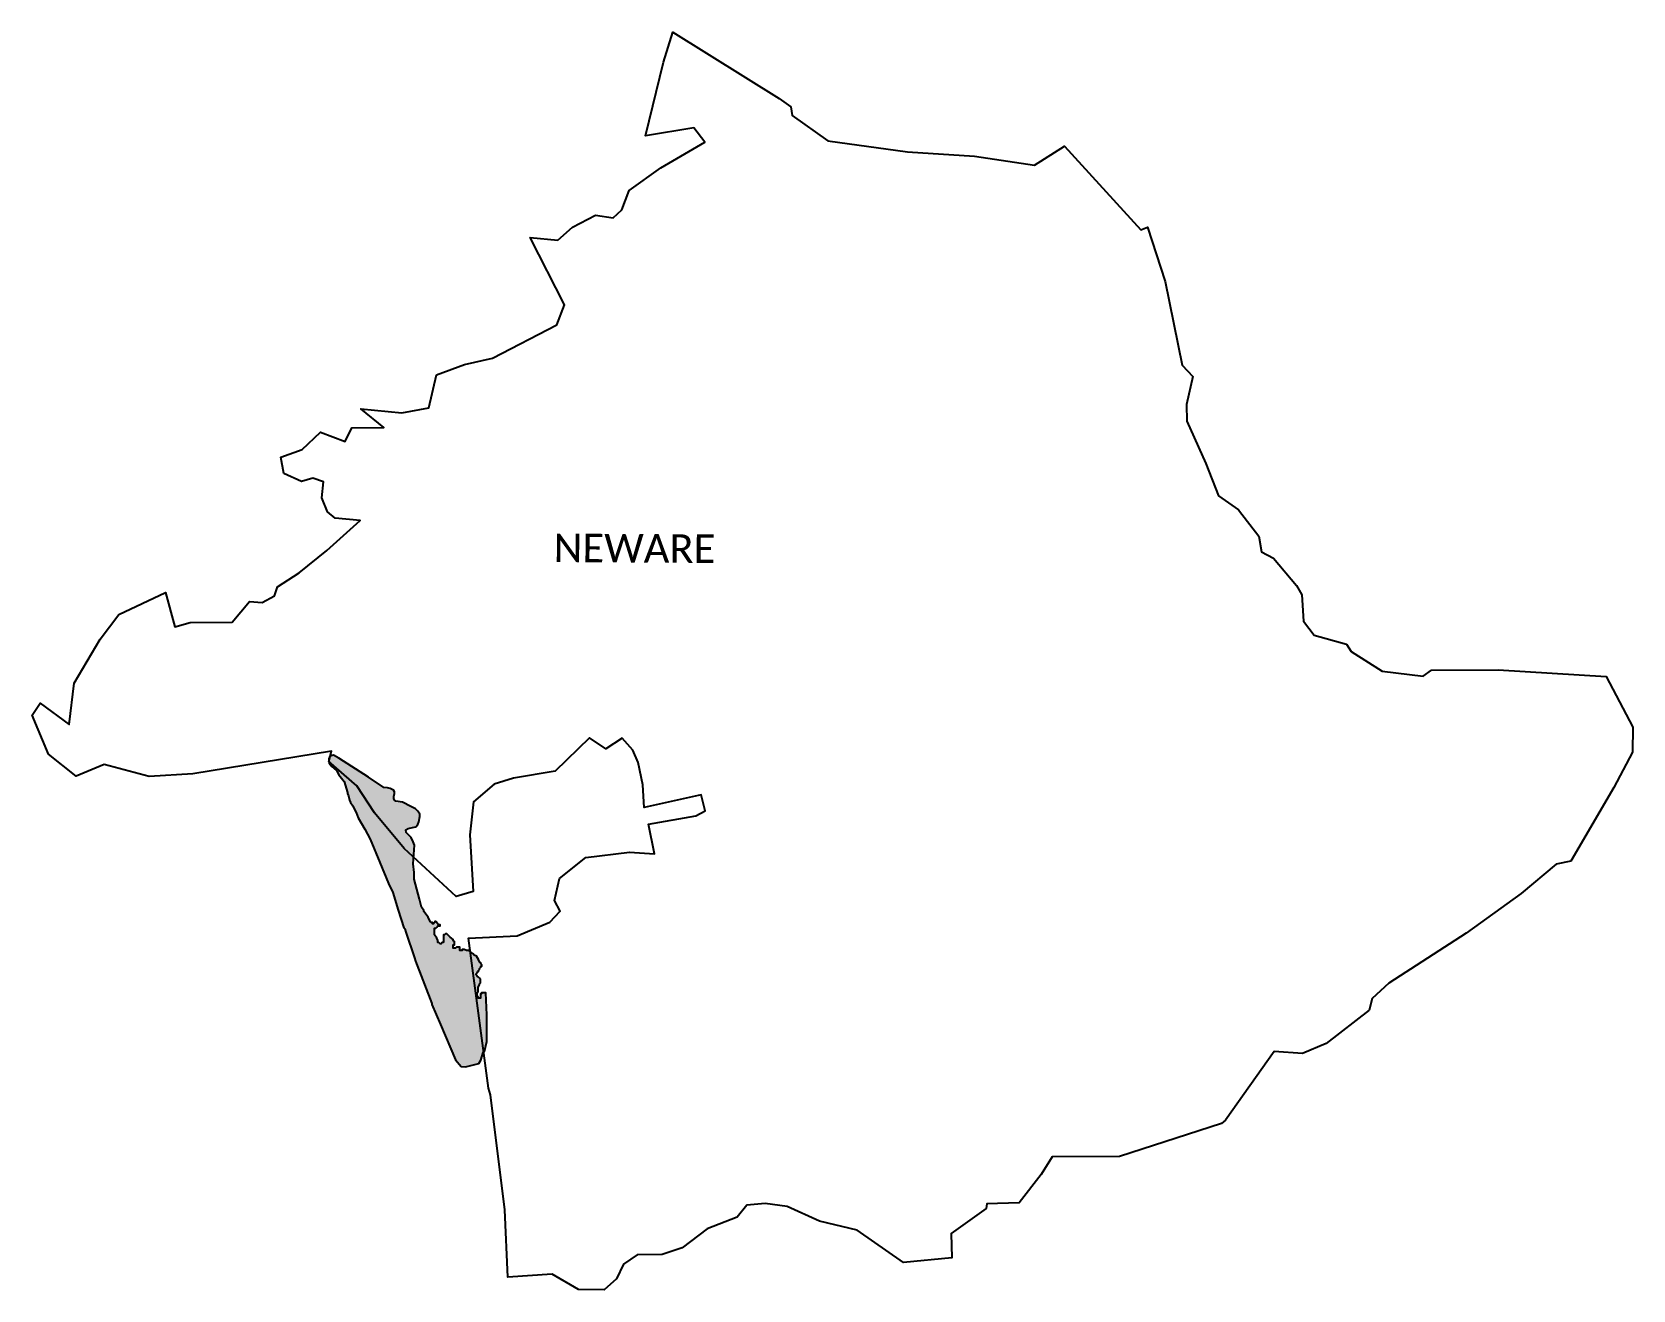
# Model space of a CAD drawing. Header units: metres. Extents: x 315728 to 321562, y 1890979 to 1895561.
import ezdxf

# ---------------------------------------------------------------- set-up
doc = ezdxf.new("R2010")
doc.units = ezdxf.units.M
doc.header["$MEASUREMENT"] = 0
for name, color, linetype in [('SAND DUNES', 42, 'Continuous'), ('village', 3, 'Continuous'), ('VILLAGE NAME', 250, 'Continuous')]:
    doc.layers.add(name, color=color, linetype=linetype)
doc.styles.get("Standard").update_dxf_attribs({"font": 'simplex.shx'})

msp = doc.modelspace()

# ---------------------------------------------------------------- hatches: boundary and pattern name
at = {"layer": 'SAND DUNES'}
h = msp.add_hatch(dxfattribs=at)
h.set_pattern_fill('AR-SAND', color=256, scale=0.604224, angle=-0.49799)
h.set_pattern_definition([(37.002, (307417.049, 1879538.508), (-0.70972, 29.5788), [0, -23.327873, 0, -26.090385, 0, -24.939338]), (7.002, (307417.05, 1879538.508), (27.53669, 43.07457), [0, -12.584774, 0, -21.02578, 0, -8.057325]), (327.002, (307398.172, 1879538.672), (47.792593, -0.328563), [0, -7.673643, 0, -27.625113, 0, -36.06612]), (317.002, (307398.172, 1879538.67), (46.25123, 13.06842), [0, -3.83682, 0, -18.109796, 0, -20.718835])])
h.paths.add_polyline_path([(317090.5, 1892655.4), (317098.5, 1892660.4), (317114.7, 1892663.3), (317126.2, 1892666), (317134.4, 1892674.8), (317137.5, 1892684.6), (317141, 1892704.1), (317141.8, 1892712.7), (317133.8, 1892723), (317125, 1892731.2), (317108.8, 1892739.7), (317078.4, 1892755.3), (317054.3, 1892759.7), (317048.6, 1892763.2), (317046.9, 1892769.2), (317047, 1892776.7), (317049.3, 1892787.5), (317048.5, 1892793.6), (317045.2, 1892799.2), (317032.9, 1892806), (317023.9, 1892808.4), (317010.3, 1892809.7), (316954.1, 1892847.5), (316846.5, 1892916.1), (316826.3, 1892926.6), (316813.9, 1892923.7), (316810.2, 1892913.6), (316810.4, 1892897.9), (316820.1, 1892885.9), (316837.2, 1892870.6), (316845.6, 1892856), (316865.5, 1892831.6), (316877.2, 1892791.2), (316877.2, 1892787.2), (316881.1, 1892779.1), (316885, 1892763), (316889, 1892754.9), (316896.9, 1892742.7), (316904.9, 1892726.5), (316908.8, 1892718.4), (316916.7, 1892698.2), (316940.5, 1892657.7), (316960.3, 1892621.3), (316995.8, 1892536.4), (317027.4, 1892459.6), (317043.2, 1892427.2), (317062.8, 1892362.6), (317082.4, 1892298), (317086.4, 1892293.9), (317090.3, 1892281.8), (317121.7, 1892188.8), (317125.6, 1892176.7), (317184.7, 1892023.1), (317184.7, 1892019.1), (317216.3, 1891946.3), (317271.6, 1891816.9), (317291.5, 1891792.6), (317307.6, 1891792.4), (317356, 1891804.1), (317364.2, 1891816.1), (317372.5, 1891844.2), (317376.6, 1891848.2), (317384.9, 1891884.4), (317385.8, 1891981.1), (317382.4, 1892061.7), (317378.4, 1892061.7), (317374.4, 1892061.8), (317370.4, 1892061.8), (317366.3, 1892061.8), (317366.3, 1892057.8), (317362.3, 1892057.8), (317362.2, 1892053.8), (317362.2, 1892045.7), (317362.1, 1892041.7), (317358.1, 1892041.8), (317354.1, 1892041.8), (317354.1, 1892045.8), (317350.1, 1892049.9), (317350.1, 1892053.9), (317350.2, 1892057.9), (317350.2, 1892062), (317354.3, 1892066), (317354.3, 1892070), (317354.3, 1892074), (317354.4, 1892078), (317354.4, 1892082.1), (317358.5, 1892090.1), (317358.5, 1892094.1), (317362.6, 1892098.1), (317362.6, 1892102.1), (317362.7, 1892110.2), (317358.7, 1892114.3), (317354.7, 1892118.3), (317350.7, 1892122.4), (317346.7, 1892126.5), (317346.8, 1892130.5), (317350.8, 1892134.5), (317350.9, 1892138.5), (317354.9, 1892138.5), (317354.9, 1892142.5), (317359, 1892146.5), (317359, 1892150.5), (317363.1, 1892154.5), (317363.1, 1892158.5), (317367.2, 1892158.5), (317367.2, 1892162.5), (317363.2, 1892166.6), (317363.2, 1892170.6), (317359.2, 1892174.7), (317355.3, 1892182.8), (317347.3, 1892194.9), (317339.3, 1892199), (317335.3, 1892203.1), (317319.3, 1892215.3), (317311.3, 1892215.4), (317303.2, 1892219.5), (317299.2, 1892219.5), (317295.2, 1892219.6), (317295.2, 1892215.5), (317291.1, 1892215.6), (317287.1, 1892215.6), (317287.1, 1892219.6), (317287.2, 1892223.7), (317287.2, 1892227.7), (317283.2, 1892227.7), (317279.2, 1892227.8), (317275.1, 1892227.8), (317271.1, 1892223.8), (317267, 1892223.8), (317263, 1892223.9), (317263, 1892227.9), (317263.1, 1892231.9), (317263.1, 1892236), (317267.1, 1892235.9), (317267.2, 1892239.9), (317267.2, 1892244), (317267.2, 1892248), (317263.2, 1892252.1), (317263.3, 1892256.1), (317251.3, 1892264.3), (317243.3, 1892272.4), (317239.3, 1892276.4), (317235.3, 1892276.5), (317231.2, 1892272.5), (317227.2, 1892272.5), (317227.1, 1892268.5), (317227.1, 1892264.5), (317227, 1892248.4), (317226.9, 1892244.3), (317222.9, 1892244.4), (317218.8, 1892240.4), (317214.8, 1892240.4), (317210.8, 1892244.5), (317206.8, 1892244.5), (317206.8, 1892248.5), (317206.9, 1892252.6), (317202.9, 1892260.7), (317195, 1892272.8), (317195, 1892276.8), (317195, 1892280.9), (317195.1, 1892284.9), (317195.1, 1892288.9), (317195.1, 1892292.9), (317195.2, 1892297), (317199.2, 1892296.9), (317203.3, 1892300.9), (317207.3, 1892304.9), (317211.3, 1892304.9), (317215.4, 1892304.9), (317215.4, 1892308.9), (317211.4, 1892308.9), (317207.4, 1892313), (317199.4, 1892321.1), (317195.4, 1892321.1), (317195.3, 1892317.1), (317191.3, 1892313.1), (317187.2, 1892313.2), (317187.3, 1892317.2), (317183.3, 1892317.2), (317179.3, 1892321.3), (317171.3, 1892337.5), (317155.4, 1892357.8), (317155.4, 1892361.8), (317147.5, 1892373.9), (317139.7, 1892402.2), (317120.2, 1892474.9), (317120.4, 1892499.1), (317116.6, 1892531.3), (317121.3, 1892599.8), (317117.6, 1892611.1), (317110.1, 1892626.7), (317091.5, 1892645.5)])

# ---------------------------------------------------------------- linework, layer by layer
at = {"layer": 'SAND DUNES', "flags": 128}
msp.add_lwpolyline([(317121.3, 1892599.8), (317117.6, 1892611.1), (317110.1, 1892626.7), (317091.5, 1892645.5), (317090.5, 1892655.4), (317098.5, 1892660.4), (317114.7, 1892663.3), (317126.2, 1892666), (317134.4, 1892674.8), (317137.5, 1892684.6), (317141, 1892704.1), (317141.8, 1892712.7), (317133.8, 1892723), (317125, 1892731.2), (317108.8, 1892739.7), (317078.4, 1892755.3), (317054.3, 1892759.7), (317048.6, 1892763.2), (317046.9, 1892769.2), (317047, 1892776.7), (317049.3, 1892787.5), (317048.5, 1892793.6), (317045.2, 1892799.2), (317032.9, 1892806), (317023.9, 1892808.4), (317010.3, 1892809.7), (316954.1, 1892847.5), (316846.5, 1892916.1), (316826.3, 1892926.6), (316813.9, 1892923.7), (316810.2, 1892913.6), (316810.4, 1892897.9), (316820.1, 1892885.9), (316837.2, 1892870.6), (316845.6, 1892856), (316865.5, 1892831.6), (316877.2, 1892791.2), (316877.2, 1892787.2), (316881.1, 1892779.1), (316885, 1892763), (316889, 1892754.9), (316896.9, 1892742.7), (316904.9, 1892726.5), (316908.8, 1892718.4), (316916.7, 1892698.2), (316940.5, 1892657.7), (316960.3, 1892621.3), (316995.8, 1892536.4), (317027.4, 1892459.6), (317043.2, 1892427.2), (317062.8, 1892362.6), (317082.4, 1892298), (317086.4, 1892293.9), (317090.3, 1892281.8), (317121.7, 1892188.8), (317125.6, 1892176.7), (317184.7, 1892023.1), (317184.7, 1892019.1), (317216.3, 1891946.3), (317271.6, 1891816.9), (317291.5, 1891792.6), (317307.6, 1891792.4), (317356, 1891804.1), (317364.2, 1891816.1), (317372.5, 1891844.2), (317376.6, 1891848.2), (317384.9, 1891884.4), (317385.8, 1891981.1), (317382.4, 1892061.7), (317378.4, 1892061.7), (317374.4, 1892061.8), (317370.4, 1892061.8), (317366.3, 1892061.8), (317366.3, 1892057.8), (317362.3, 1892057.8), (317362.2, 1892053.8), (317362.2, 1892045.7), (317362.1, 1892041.7), (317358.1, 1892041.8), (317354.1, 1892041.8), (317354.1, 1892045.8), (317350.1, 1892049.9), (317350.1, 1892053.9), (317350.2, 1892057.9), (317350.2, 1892062), (317354.3, 1892066), (317354.3, 1892070), (317354.3, 1892074), (317354.4, 1892078), (317354.4, 1892082.1), (317358.5, 1892090.1), (317358.5, 1892094.1), (317362.6, 1892098.1), (317362.6, 1892102.1), (317362.7, 1892110.2), (317358.7, 1892114.3), (317354.7, 1892118.3), (317350.7, 1892122.4), (317346.7, 1892126.5), (317346.8, 1892130.5), (317350.8, 1892134.5), (317350.9, 1892138.5), (317354.9, 1892138.5), (317354.9, 1892142.5), (317359, 1892146.5), (317359, 1892150.5), (317363.1, 1892154.5), (317363.1, 1892158.5), (317367.2, 1892158.5), (317367.2, 1892162.5), (317363.2, 1892166.6), (317363.2, 1892170.6), (317359.2, 1892174.7), (317355.3, 1892182.8), (317347.3, 1892194.9), (317339.3, 1892199), (317335.3, 1892203.1), (317319.3, 1892215.3), (317311.3, 1892215.4), (317303.2, 1892219.5), (317299.2, 1892219.5), (317295.2, 1892219.6), (317295.2, 1892215.5), (317291.1, 1892215.6), (317287.1, 1892215.6), (317287.1, 1892219.6), (317287.2, 1892223.7), (317287.2, 1892227.7), (317283.2, 1892227.7), (317279.2, 1892227.8), (317275.1, 1892227.8), (317271.1, 1892223.8), (317267, 1892223.8), (317263, 1892223.9), (317263, 1892227.9), (317263.1, 1892231.9), (317263.1, 1892236), (317267.1, 1892235.9), (317267.2, 1892239.9), (317267.2, 1892244), (317267.2, 1892248), (317263.2, 1892252.1), (317263.3, 1892256.1), (317251.3, 1892264.3), (317243.3, 1892272.4), (317239.3, 1892276.4), (317235.3, 1892276.5), (317231.2, 1892272.5), (317227.2, 1892272.5), (317227.1, 1892268.5), (317227.1, 1892264.5), (317227, 1892248.4), (317226.9, 1892244.3), (317222.9, 1892244.4), (317218.8, 1892240.4), (317214.8, 1892240.4), (317210.8, 1892244.5), (317206.8, 1892244.5), (317206.8, 1892248.5), (317206.9, 1892252.6), (317202.9, 1892260.7), (317195, 1892272.8), (317195, 1892276.8), (317195, 1892280.9), (317195.1, 1892284.9), (317195.1, 1892288.9), (317195.1, 1892292.9), (317195.2, 1892297), (317199.2, 1892296.9), (317203.3, 1892300.9), (317207.3, 1892304.9), (317211.3, 1892304.9), (317215.4, 1892304.9), (317215.4, 1892308.9), (317211.4, 1892308.9), (317207.4, 1892313), (317199.4, 1892321.1), (317195.4, 1892321.1), (317195.3, 1892317.1), (317191.3, 1892313.1), (317187.2, 1892313.2), (317187.3, 1892317.2), (317183.3, 1892317.2), (317179.3, 1892321.3), (317171.3, 1892337.5), (317155.4, 1892357.8), (317155.4, 1892361.8), (317147.5, 1892373.9), (317139.7, 1892402.2), (317120.2, 1892474.9), (317120.4, 1892499.1), (317116.6, 1892531.3)], close=True, dxfattribs=at)
at = {"layer": 'village', "color": 3, "true_color": 0x00ff00}
msp.add_polyline3d([(319935.7, 1894143.5, 0), (320006, 1893989, 0), (320051.2, 1893871.3, 0), (320125.1, 1893820.8, 0), (320198.4, 1893725, 0), (320207.9, 1893668.2, 0), (320251.7, 1893645.1, 0), (320336.1, 1893544.9, 0), (320355, 1893511.1, 0), (320361.9, 1893415.6, 0), (320400.8, 1893364.1, 0), (320518.5, 1893331.8, 0), (320535.4, 1893304.8, 0), (320648.5, 1893232.9, 0), (320797.1, 1893215.2, 0), (320827.5, 1893236.2, 0), (321071.3, 1893238.2, 0), (321464.2, 1893214.1, 0), (321562.1, 1893029.2, 0), (321560, 1892938.1, 0), (321492.2, 1892809.3, 0), (321335.4, 1892540.8, 0), (321281.8, 1892530.1, 0), (321154.4, 1892423.7, 0), (320954.1, 1892278.2, 0), (320672.4, 1892096.7, 0), (320611.5, 1892040.2, 0), (320601.3, 1891997.7, 0), (320444.6, 1891876.4, 0), (320357.8, 1891840.9, 0), (320254.1, 1891847.2, 0), (320076.8, 1891598.2, 0), (320062.7, 1891585.5, 0), (319690.4, 1891465.1, 0), (319445.8, 1891464.4, 0), (319405.1, 1891399.1, 0), (319325.1, 1891296.4, 0), (319207.6, 1891292.9, 0), (319205.1, 1891275.4, 0), (319077.7, 1891184.8, 0), (319080.1, 1891095.7, 0), (318904.3, 1891079.1, 0), (318735.3, 1891197.4, 0), (318598.1, 1891229.2, 0), (318480.4, 1891282.8, 0), (318399.7, 1891294.1, 0), (318333, 1891287.8, 0), (318297.9, 1891244.3, 0), (318187.9, 1891201.3, 0), (318097.5, 1891132.7, 0), (318023.9, 1891108.6, 0), (317933.1, 1891107.5, 0), (317883, 1891073.7, 0), (317857.9, 1891019.6, 0), (317812.8, 1890979.1, 0), (317719.3, 1890981.4, 0), (317624.1, 1891037, 0), (317462.5, 1891026.3, 0), (317451, 1891271.5, 0), (317398.9, 1891689.9, 0), (317391.4, 1891714.2, 0), (317319, 1892260.8, 0), (317496.2, 1892269.1, 0), (317614.7, 1892318.3, 0), (317652.8, 1892358.6, 0), (317632, 1892397.3, 0), (317650.8, 1892477.3, 0), (317745.9, 1892554.3, 0), (317905.2, 1892574.3, 0), (317996.1, 1892568.1, 0), (317974.2, 1892675.9, 0), (318146.5, 1892705.9, 0), (318181.1, 1892724, 0), (318167.1, 1892782.4, 0), (317959.1, 1892736.3, 0), (317953.6, 1892818.8, 0), (317937.4, 1892899.8, 0), (317918, 1892945.2, 0), (317878.3, 1892988.5, 0), (317818.7, 1892950.3, 0), (317759.3, 1892990, 0), (317634, 1892868.5, 0), (317482.1, 1892843.6, 0), (317412.3, 1892821.3, 0), (317336.9, 1892756.6, 0), (317323.5, 1892637, 0), (317336.2, 1892430.7, 0), (317274, 1892411.7, 0), (317083.9, 1892587.4, 0), (316976.1, 1892716.8, 0), (316912.3, 1892814.8, 0), (316809.4, 1892903.4, 0), (316819.1, 1892941.6, 0), (316313.6, 1892859, 0), (316155, 1892849.3, 0), (315991.5, 1892892.9, 0), (315888.4, 1892851.1, 0), (315787.8, 1892931.2, 0), (315728.1, 1893073.2, 0), (315758, 1893116.6, 0), (315863.1, 1893038.7, 0), (315881.3, 1893188.8, 0), (315976.5, 1893349.7, 0), (316043.9, 1893439.3, 0), (316214.6, 1893519.4, 0), (316248.6, 1893394.6, 0), (316304.7, 1893410.2, 0), (316458, 1893411.3, 0), (316520.2, 1893486.7, 0), (316567.3, 1893483.6, 0), (316611.9, 1893507.6, 0), (316623, 1893539.6, 0), (316701.6, 1893591.1, 0), (316802, 1893672.6, 0), (316923.5, 1893781.5, 0), (316833.2, 1893790.5, 0), (316804.3, 1893812.9, 0), (316784.7, 1893864.6, 0), (316790.7, 1893922.5, 0), (316751, 1893936.4, 0), (316709.5, 1893924.3, 0), (316645.8, 1893952.5, 0), (316634.8, 1894012.5, 0), (316712.5, 1894039.8, 0), (316778.9, 1894103.7, 0), (316868.9, 1894069.8, 0), (316894.1, 1894119.1, 0), (317009.6, 1894120.9, 0), (316926.8, 1894188.7, 0), (317075.5, 1894173.9, 0), (317174.3, 1894192.3, 0), (317201.8, 1894312.4, 0), (317304.5, 1894349.5, 0), (317406.1, 1894372.5, 0), (317641, 1894494.2, 0), (317667.9, 1894567.2, 0), (317543.6, 1894813.1, 0), (317644.7, 1894802.7, 0), (317698, 1894849.9, 0), (317780.9, 1894894.2, 0), (317845.9, 1894884, 0), (317877.4, 1894913.6, 0), (317903.6, 1894983.4, 0), (318019.7, 1895066.2, 0), (318179.8, 1895159.9, 0), (318140.3, 1895212.5, 0), (317963.1, 1895183, 0), (318029.4, 1895451.4, 0), (318063.4, 1895560.9, 0), (318450.2, 1895318.3, 0), (318493.5, 1895287.9, 0), (318497.9, 1895257.1, 0), (318628.1, 1895164.6, 0), (318918.9, 1895124.3, 0), (319162.3, 1895108.2, 0), (319381, 1895076.4, 0), (319490.3, 1895145.4, 0), (319768.7, 1894840.6, 0), (319793.2, 1894850.6, 0), (319856.9, 1894652, 0), (319919, 1894347.4, 0), (319958.4, 1894306.2, 0), (319935.6, 1894204.9, 0)], close=True, dxfattribs=at)

# ---------------------------------------------------------------- texts
at = {"layer": 'VILLAGE NAME', "insert": (317629.3, 1893734.2), "char_height": 104.042, "attachment_point": 1, "rotation": 359.67619}
msp.add_mtext_dynamic_manual_height_columns('{\\fCalibri|b0|i0|c0|p34;NEWARE}', width=815.559, gutter_width=520.2, heights=[0], dxfattribs=at)

doc.saveas('drawing.dxf')
